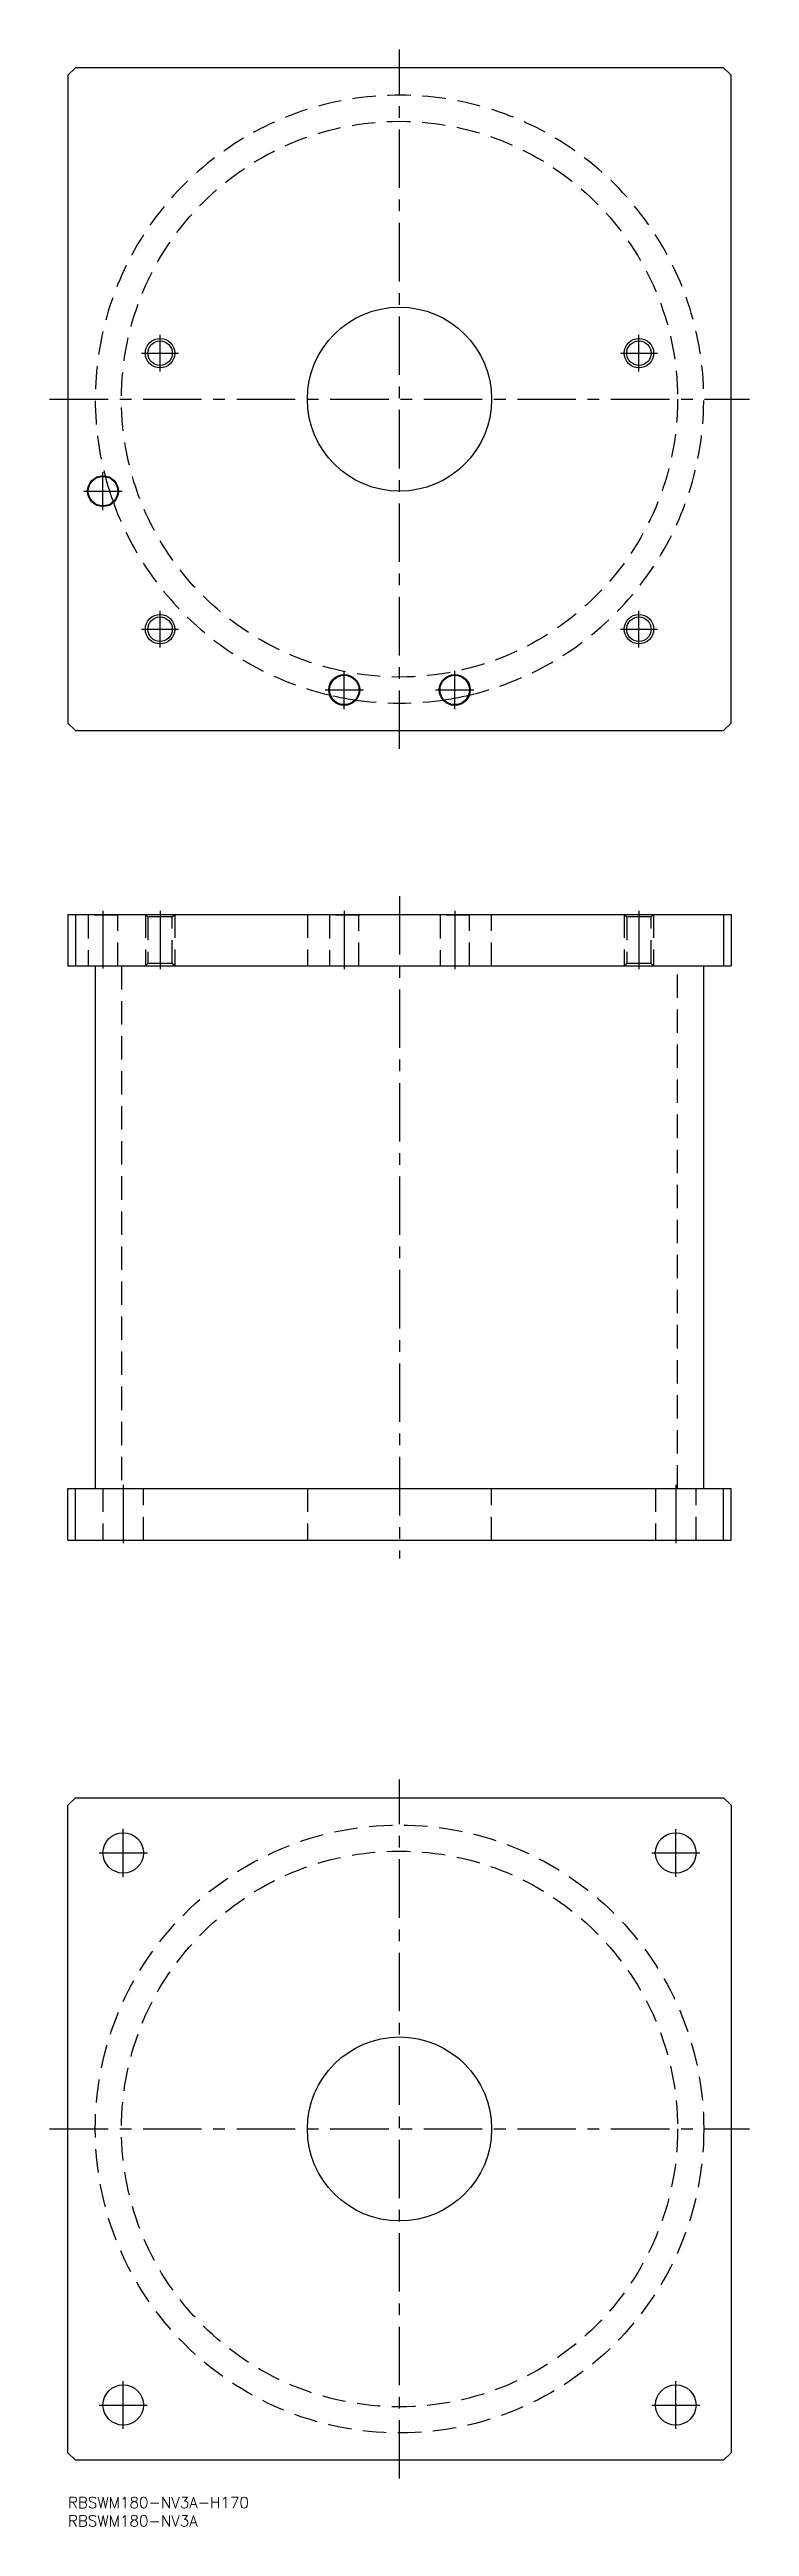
# Model space of a CAD drawing. Extents: x -5 to 185, y -8 to 665.
import ezdxf

# ---------------------------------------------------------------- set-up
doc = ezdxf.new("R2010")
doc.units = 0
doc.header["$LTSCALE"] = 0.5
doc.linetypes.add('CENTER', pattern=[50.8, 31.75, -6.35, 6.35, -6.35])
doc.linetypes.add('DASHED', pattern=[19.05, 12.7, -6.35])
for name, color, linetype in [('MSM_CENTER', 1, 'CENTER'), ('MSM_CONTINUOUS', 7, 'CONTINUOUS'), ('MSM_DASHED', 4, 'DASHED'), ('MSM_NARROW', 5, 'CONTINUOUS'), ('MSM_PART_NUMBER', 7, 'CONTINUOUS')]:
    doc.layers.add(name, color=color, linetype=linetype)
doc.styles.get("Standard").update_dxf_attribs({"font": 'txt.shx', "height": 3, "bigfont": 'bigfont.shx'})

msp = doc.modelspace()

# ---------------------------------------------------------------- linework, layer by layer
at = {"layer": 'MSM_CENTER'}
for p, q in [((90, 475), (90, 665)), ((25, 577.5), (25, 587.5)), ((155, 577.5), (155, 587.5)), ((20, 582.5), (30, 582.5)), ((150, 582.5), (160, 582.5)), ((-5, 570), (185, 570)), ((9.5, 539.8), (9.5, 550.2)), ((4.3, 545), (14.7, 545)), ((25, 502.5), (25, 512.5)), ((155, 502.5), (155, 512.5)), ((20, 507.5), (30, 507.5)), ((150, 507.5), (160, 507.5)), ((75, 485.8), (75, 496.2)), ((105, 485.8), (105, 496.2)), ((69.8, 491), (80.2, 491)), ((99.8, 491), (110.2, 491)), ((9.5, 431), (9.5, 415.3)), ((25, 431), (25, 415)), ((75, 431), (75, 415)), ((90, 435), (90, 255)), ((105, 431), (105, 415)), ((155, 431), (155, 415)), ((15, 275), (15, 259)), ((165, 275), (165, 259)), ((90, 5), (90, 195)), ((8.44, 175), (21.56, 175)), ((15, 168.44), (15, 181.56)), ((158.5, 175), (171.5, 175)), ((165, 168.5), (165, 181.5)), ((-5, 100), (185, 100)), ((15, 18.5), (15, 31.5)), ((165, 18.5), (165, 31.5)), ((8.5, 25), (21.5, 25)), ((158.5, 25), (171.5, 25))]:
    msp.add_line(p, q, dxfattribs=at)
at = {"layer": 'MSM_CONTINUOUS'}
for p, q in [((2, 660), (0, 658)), ((178, 660), (2, 660)), ((180, 658), (178, 660)), ((0, 658), (0, 482)), ((180, 482), (180, 658)), ((0, 482), (2, 480)), ((2, 480), (178, 480)), ((178, 480), (180, 482)), ((0, 430), (0, 416)), ((0, 430), (180, 430)), ((2, 430), (2, 416)), ((178, 430), (178, 416)), ((180, 430), (180, 416)), ((0, 416), (180, 416)), ((7.4, 416), (7.4, 274)), ((172.6, 274), (172.6, 416)), ((0, 260), (0, 274)), ((0, 274), (180, 274)), ((2, 260), (2, 274)), ((178, 260), (178, 274)), ((180, 260), (180, 274)), ((0, 260), (180, 260)), ((0, 188), (2, 190)), ((2, 190), (178, 190)), ((178, 190), (180, 188)), ((0, 12), (0, 188)), ((180, 188), (180, 12)), ((2, 10), (0, 12)), ((178, 10), (2, 10)), ((180, 12), (178, 10))]:
    msp.add_line(p, q, dxfattribs=at)
for centre, radius in [((90, 570), 25), ((25, 582.5), 3.3235), ((155, 582.5), 3.3235), ((9.5, 545), 4.2), ((9.5, 545), 4), ((25, 507.5), 3.3235), ((155, 507.5), 3.3235), ((75, 491), 4.2), ((75, 491), 4), ((105, 491), 4.2), ((105, 491), 4), ((15, 175), 5.5), ((165, 175), 5.5), ((90, 100), 25), ((15, 25), 5.5), ((165, 25), 5.5)]:
    msp.add_circle(centre, radius, dxfattribs=at)
for start, end in [(193.8760225, 199.3563251), (257.3287305, 261.1693355), (278.8306645, 282.6712695)]:
    msp.add_arc((90, 570), 82.6, start, end, dxfattribs=at)
at = {"layer": 'MSM_DASHED'}
for p, q in [((5.3, 430), (5.5, 429.8)), ((5.5, 429.8), (5.5, 416)), ((13.5, 429.8), (5.5, 429.8)), ((13.5, 429.8), (13.7, 430)), ((13.5, 416), (13.5, 429.8)), ((21, 430), (21.6765, 429.3235)), ((21, 430), (21, 416)), ((21.6765, 429.3235), (21.6765, 416.6765)), ((28.3235, 429.3235), (21.6765, 429.3235)), ((28.3235, 429.3235), (29, 430)), ((28.3235, 416.6765), (28.3235, 429.3235)), ((29, 430), (29, 416)), ((65, 430), (65, 416)), ((70.8, 430), (71, 429.8)), ((71, 429.8), (71, 416)), ((79, 429.8), (71, 429.8)), ((79, 429.8), (79.2, 430)), ((79, 416), (79, 429.8)), ((100.8, 430), (101, 429.8)), ((101, 429.8), (101, 416)), ((109, 429.8), (101, 429.8)), ((109, 429.8), (109.2, 430)), ((109, 416), (109, 429.8)), ((115, 416), (115, 430)), ((151, 430), (151.6765, 429.3235)), ((151, 430), (151, 416)), ((151.6765, 429.3235), (151.6765, 416.6765)), ((158.3235, 429.3235), (151.6765, 429.3235)), ((158.3235, 429.3235), (159, 430)), ((158.3235, 416.6765), (158.3235, 429.3235)), ((159, 430), (159, 416)), ((14.5, 416), (14.5, 274)), ((21.6765, 416.6765), (21, 416)), ((28.3235, 416.6765), (21.6765, 416.6765)), ((29, 416), (28.3235, 416.6765)), ((151.6765, 416.6765), (151, 416)), ((158.3235, 416.6765), (151.6765, 416.6765)), ((159, 416), (158.3235, 416.6765)), ((165.5, 274), (165.5, 416)), ((9.5, 274), (9.5, 260)), ((20.5, 260), (20.5, 274)), ((65, 274), (65, 260)), ((115, 260), (115, 274)), ((159.5, 274), (159.5, 260)), ((170.5, 260), (170.5, 274))]:
    msp.add_line(p, q, dxfattribs=at)
for centre, radius in [((90, 570), 75.5), ((90, 100), 82.6), ((90, 100), 75.5)]:
    msp.add_circle(centre, radius, dxfattribs=at)
for start, end in [(282.6712695, 195.1489793), (199.3563251, 257.3287305), (261.1693355, 278.8306645)]:
    msp.add_arc((90, 570), 82.6, start, end, dxfattribs=at)
at = {"layer": 'MSM_NARROW'}
for centre in [(25, 582.5), (155, 582.5), (25, 507.5), (155, 507.5)]:
    msp.add_circle(centre, 4, dxfattribs=at)

# ---------------------------------------------------------------- texts
at = {"layer": 'MSM_PART_NUMBER'}
for s, p in [('RBSWM180-NV3A-H170', (0, -3)), ('RBSWM180-NV3A', (0, -8))]:
    msp.add_text(s, height=3, dxfattribs=at).set_placement(p)

doc.saveas('drawing.dxf')
